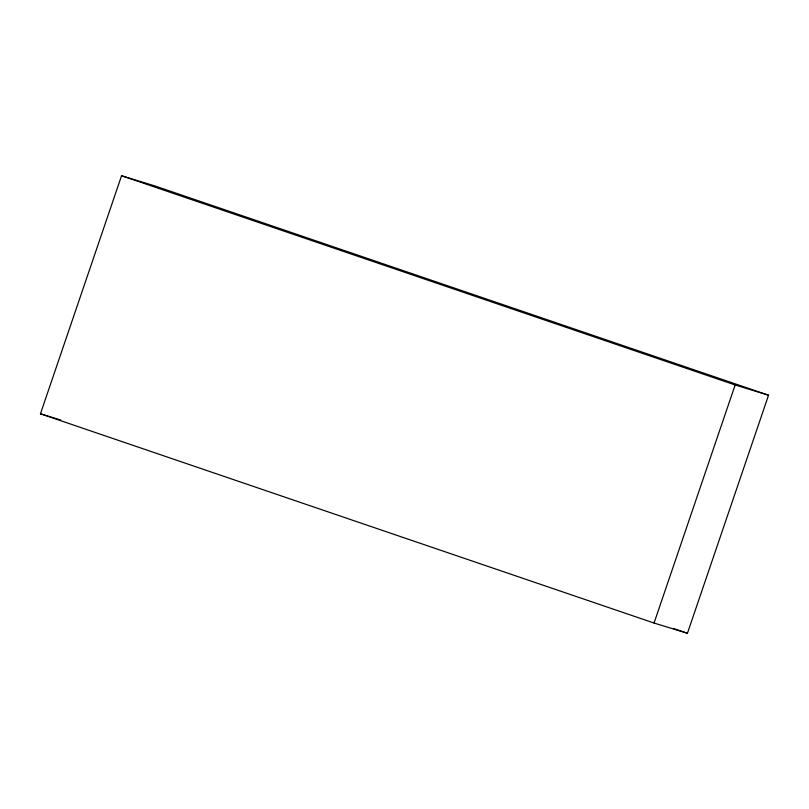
<?xml version="1.0" encoding="UTF-8"?>
<svg xmlns="http://www.w3.org/2000/svg" width="809" height="809" viewBox="0 0 809 809"><rect width="100%" height="100%" fill="white"/><g stroke="black" fill="none" stroke-linecap="round" stroke-linejoin="round"><path stroke-width="1.21" d="M40.45 413.783L121.562 175.735L154.954 185.959L768.55 395.217L687.438 633.265L654.046 623.041L40.45 413.783L60.726 420.002M654.046 623.041L735.159 384.983L768.55 395.217M121.562 175.735L735.159 384.983M673.078 628.371L687.438 633.265"/></g></svg>
